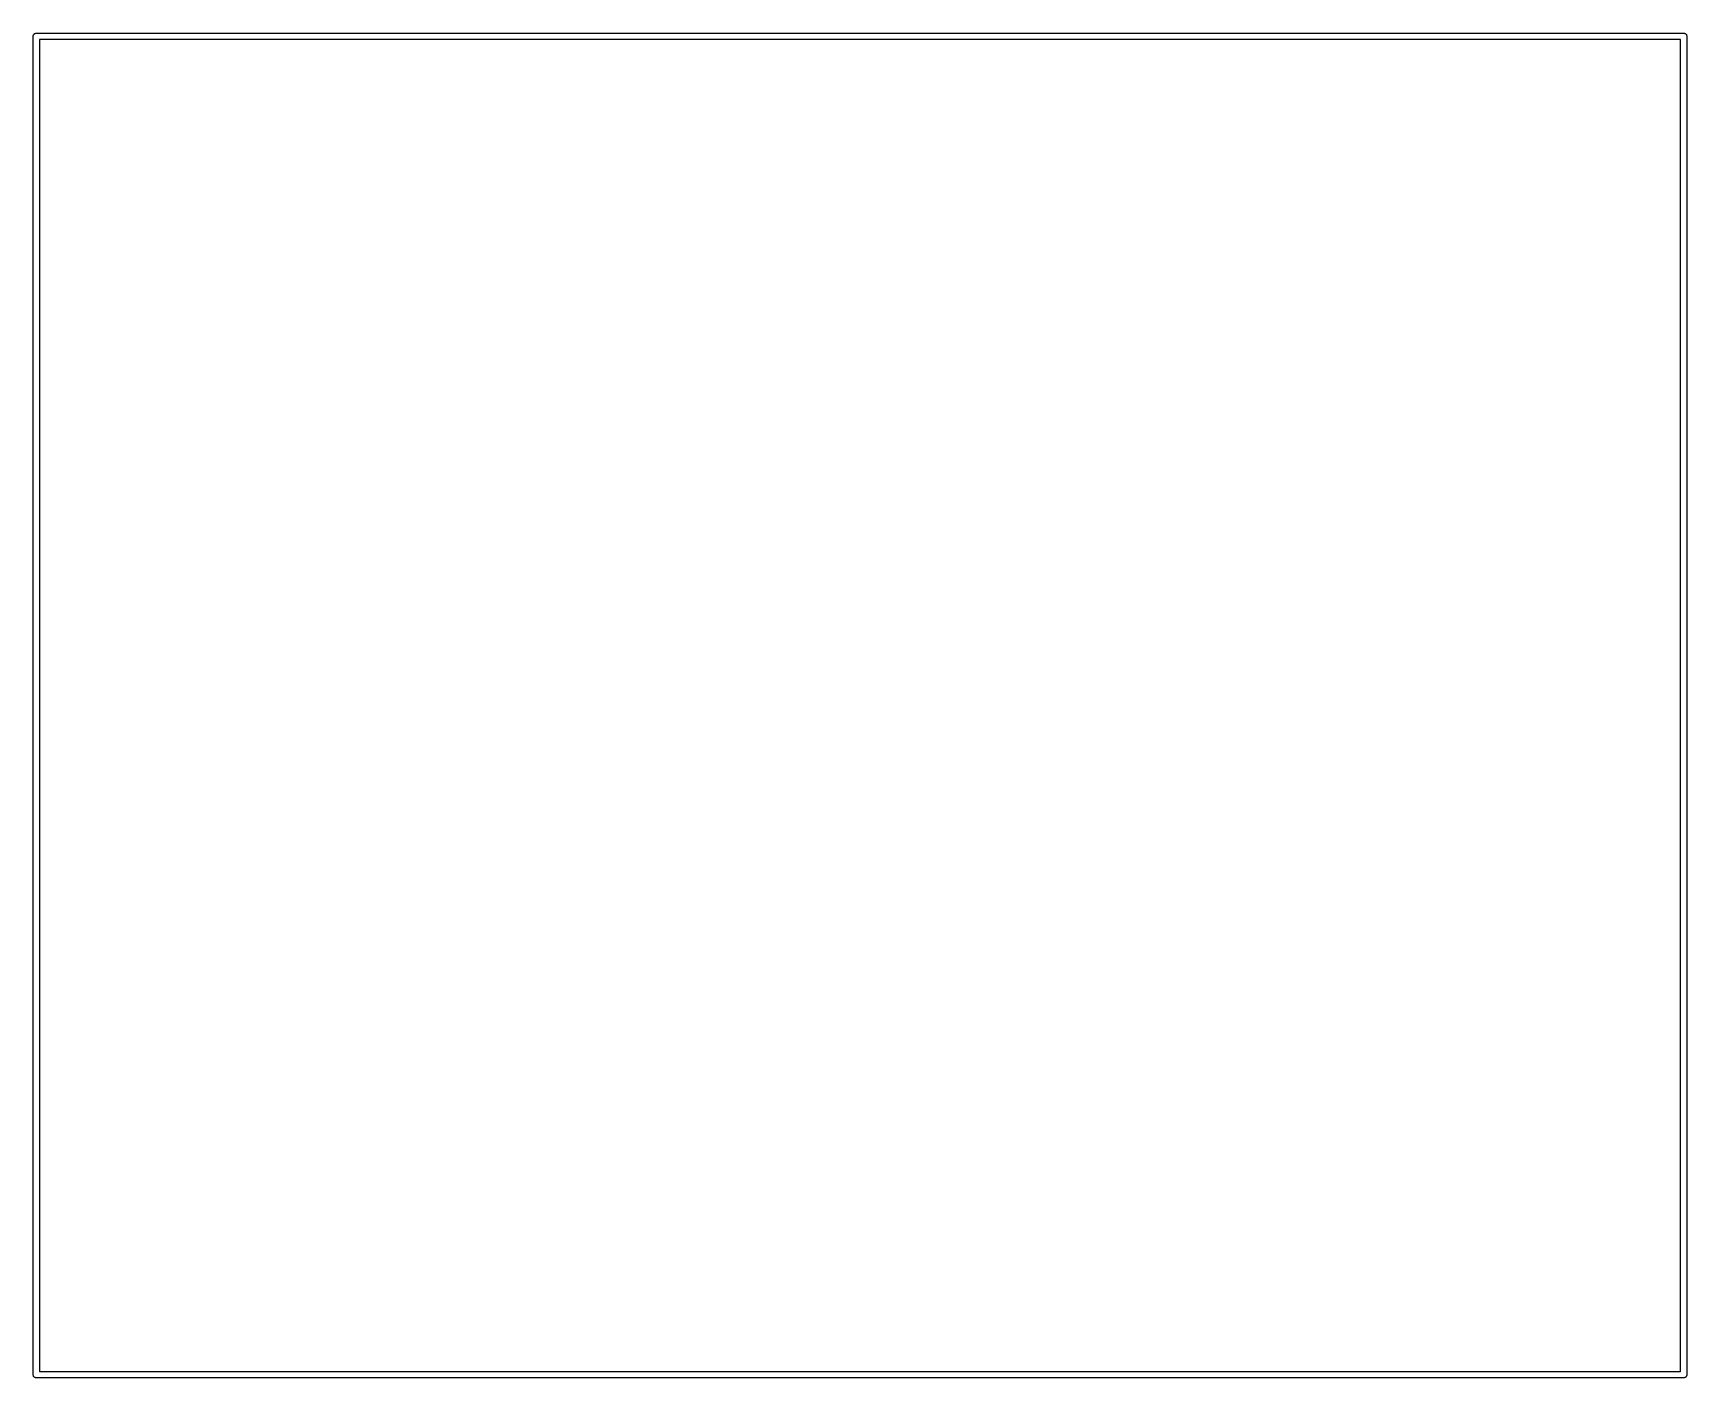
# Model space of a CAD drawing. Extents: x 69.9 to 134.1, y -83.1 to -30.9.
import ezdxf

# ---------------------------------------------------------------- set-up
doc = ezdxf.new("R2010")
doc.units = 0
doc.layers.add('BLACK', color=7, linetype='CONTINUOUS')

msp = doc.modelspace()

# ---------------------------------------------------------------- linework, layer by layer
at = {"layer": 'BLACK', "linetype": 'CONTINUOUS'}
for p, q in [((69.873, -31), (69.878144, -30.96422)), ((69.873, -83), (69.873, -31)), ((69.878144, -30.96422), (69.883157, -30.956418)), ((69.883157, -30.956418), (69.884477, -30.947242)), ((69.884477, -30.947242), (69.9022, -30.926788)), ((69.9022, -30.926788), (69.916833, -30.90402)), ((69.916833, -30.90402), (69.925267, -30.900168)), ((69.925267, -30.900168), (69.931339, -30.893161)), ((69.931339, -30.893161), (69.957307, -30.885535)), ((69.957307, -30.885535), (69.981926, -30.874293)), ((69.981926, -30.874293), (69.991102, -30.875612)), ((69.991102, -30.875612), (70, -30.873)), ((70, -30.873), (134, -30.873)), ((70.127, -31.127), (70.127, -82.873)), ((133.873, -31.127), (70.127, -31.127)), ((133.873, -82.873), (133.873, -31.127)), ((134, -30.873), (134.03578, -30.878144)), ((134.03578, -30.878144), (134.043581, -30.883157)), ((134.043581, -30.883157), (134.052758, -30.884477)), ((134.052758, -30.884477), (134.073211, -30.9022)), ((134.073211, -30.9022), (134.09598, -30.916833)), ((134.09598, -30.916833), (134.099831, -30.925267)), ((134.099831, -30.925267), (134.106839, -30.931339)), ((134.106839, -30.931339), (134.114464, -30.957307)), ((134.114464, -30.957307), (134.125707, -30.981926)), ((134.125707, -30.981926), (134.124387, -30.991102)), ((134.124387, -30.991102), (134.127, -31)), ((134.127, -31), (134.127, -83)), ((70.127, -82.873), (133.873, -82.873)), ((69.875612, -83.008897), (69.873, -83)), ((69.874293, -83.018074), (69.875612, -83.008897)), ((69.885535, -83.042692), (69.874293, -83.018074)), ((69.893161, -83.068661), (69.885535, -83.042692)), ((69.900168, -83.074732), (69.893161, -83.068661)), ((69.90402, -83.083167), (69.900168, -83.074732)), ((69.926788, -83.097799), (69.90402, -83.083167)), ((69.947242, -83.115523), (69.926788, -83.097799)), ((69.956418, -83.116842), (69.947242, -83.115523)), ((69.96422, -83.121856), (69.956418, -83.116842)), ((70, -83.127), (69.96422, -83.121856)), ((134, -83.127), (70, -83.127)), ((134.008897, -83.124387), (134, -83.127)), ((134.018074, -83.125707), (134.008897, -83.124387)), ((134.042692, -83.114464), (134.018074, -83.125707)), ((134.068661, -83.106839), (134.042692, -83.114464)), ((134.074732, -83.099831), (134.068661, -83.106839)), ((134.083167, -83.09598), (134.074732, -83.099831)), ((134.097799, -83.073211), (134.083167, -83.09598)), ((134.115523, -83.052758), (134.097799, -83.073211)), ((134.116842, -83.043581), (134.115523, -83.052758)), ((134.121856, -83.03578), (134.116842, -83.043581)), ((134.127, -83), (134.121856, -83.03578))]:
    msp.add_line(p, q, dxfattribs=at)

doc.saveas('drawing.dxf')
